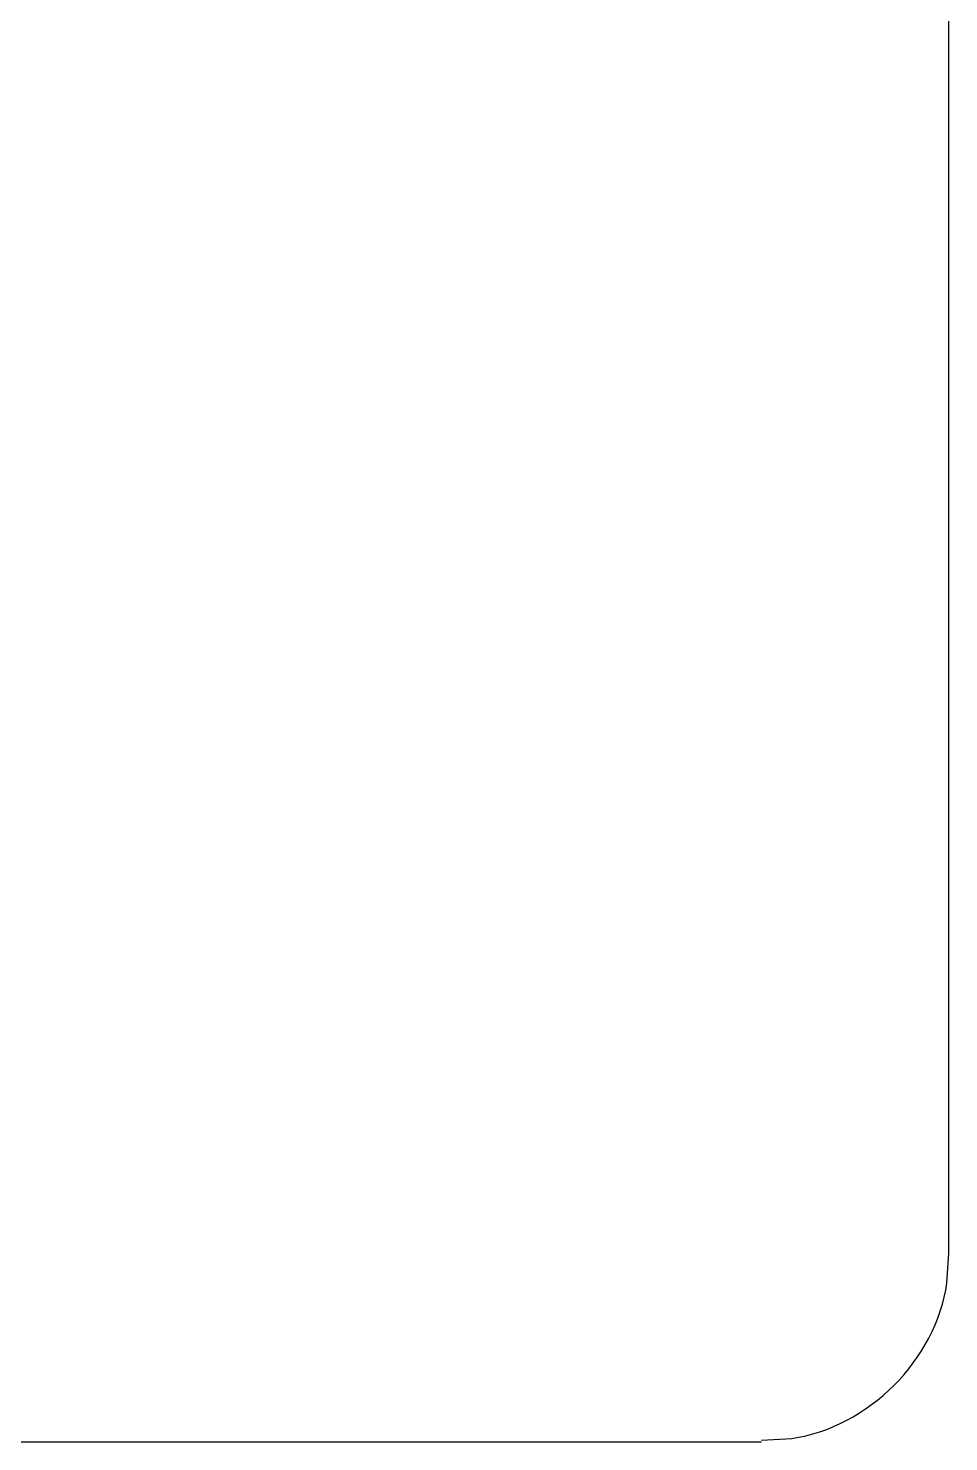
# Model space of a CAD drawing. Header units: millimetres. Extents: x 14 to 201, y 16 to 268.
# Drawn here: x 140.36 to 152.02, y 15.62 to 33.53 of the extents above; entities that cross this region are included whole.
import ezdxf

# ---------------------------------------------------------------- set-up
doc = ezdxf.new("R2010")
doc.units = ezdxf.units.MM
doc.layers.get('0').update_dxf_attribs({"linetype": 'CONTINUOUS'})

msp = doc.modelspace()

# ---------------------------------------------------------------- linework, layer by layer
at = {"color": 0}
for p, q in [((152.02, 18.0123), (152.02, 49.0636)), ((151.997, 17.632), (152.02, 18.0123)), ((16.214, 15.6215), (149.648, 15.6215)), ((149.648, 15.6421), (150.03, 15.6628))]:
    msp.add_line(p, q, dxfattribs=at)
msp.add_open_spline([(150.03, 15.6628), (151, 15.802), (151.86, 16.6619), (151.997, 17.632)], degree=3, dxfattribs=at)

doc.saveas('drawing.dxf')
